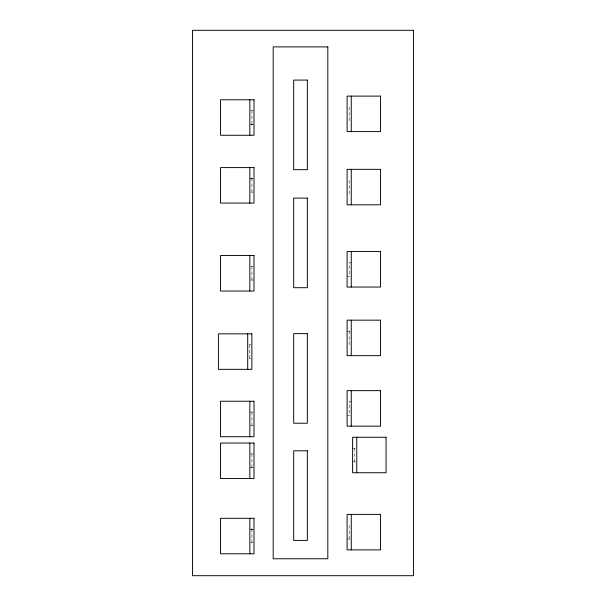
<?xml version="1.0" encoding="UTF-8"?>
<svg xmlns="http://www.w3.org/2000/svg" width="606" height="606" viewBox="0 0 606 606"><rect width="100%" height="100%" fill="white"/><g stroke="black" fill="none" stroke-linecap="round" stroke-linejoin="round"><path stroke-width="0.45" stroke-dasharray="3.03 2.27" d="M250.536 110.633L253.997 110.633M250.672 124.268L253.172 124.268M250.536 124.291L253.308 124.291M249.839 178.422L253.172 178.422M249.839 178.444L253.308 178.444M250.536 192.102L253.308 192.102M351.26 262.527L349.177 262.527L349.177 276.185M250.536 266.405L253.308 266.405M347.102 276.185L351.26 276.185M250.536 280.063L253.997 280.04M347.102 331.141L351.26 331.141M249.377 344.685L251.043 344.685M249.377 358.343L251.043 358.343M351.26 401.627L349.177 401.627L349.177 415.284M249.839 412.088L253.308 412.088M347.102 415.284L351.26 415.284M250.536 425.738L253.997 425.738M352.609 448.235L355.101 448.235M250.536 453.909L253.997 453.886M352.609 461.893L356.767 461.893M250.672 467.544L253.997 467.544L250.536 467.567M249.839 529.144L253.172 529.144M250.536 529.167L253.308 529.167M347.102 539.029L351.26 539.029M250.536 542.824L253.308 542.824M354.684 448.235L354.684 461.893M349.177 107.088L349.177 120.745M349.177 180.308L349.177 193.965M349.177 331.141L349.177 344.799M349.177 525.372L349.177 539.029M251.922 110.633L251.922 124.291M251.922 178.444L251.922 192.102M251.922 266.405L251.922 280.063M251.922 412.088L251.922 425.738M251.922 453.909L251.922 467.567M251.922 529.167L251.922 542.824M249.793 344.708L249.793 358.366"/><path stroke-width="0.91" d="M356.767 437.259L356.767 472.748M351.26 96.112L351.26 131.6M351.26 169.332L351.26 204.82M351.26 251.551L351.26 287.039M351.26 320.165L351.26 355.654M351.26 390.65L351.26 426.139M351.26 514.396L351.26 549.884M249.839 99.778L249.839 135.267M249.839 167.589L249.839 203.078M249.839 255.55L249.839 291.039M249.839 401.233L249.839 436.721M249.839 443.054L249.839 478.543M249.839 518.312L249.839 553.801M247.71 333.853L247.71 369.342M413.466 30.3L192.534 30.3L192.534 575.7L413.466 575.7L413.466 30.3M327.823 46.889L273.192 46.889L273.192 558.77L327.823 558.77L327.823 46.889M307.34 80.075L293.683 80.075L293.683 169.672L307.34 169.672L307.34 80.075M380.553 96.112L347.102 96.112L347.102 131.6L380.553 131.6L380.553 96.112M253.997 99.778L220.546 99.778L220.546 135.267L253.997 135.267L253.997 99.778M253.997 167.589L220.546 167.589L220.546 203.078L253.997 203.078L253.997 167.589M380.553 169.332L347.102 169.332L347.102 204.82L380.553 204.82L380.553 169.332M307.34 198.109L293.683 198.109L293.683 287.706L307.34 287.706L307.34 198.109M380.553 251.551L347.102 251.551L347.102 287.039L380.553 287.039L380.553 251.551M253.997 255.55L220.546 255.55L220.546 291.039L253.997 291.039L253.997 255.55M380.553 320.165L347.102 320.165L347.102 355.654L380.553 355.654L380.553 320.165M307.34 333.641L293.683 333.641L293.683 423.238L307.34 423.238L307.34 333.641M251.869 333.853L218.418 333.853L218.418 369.342L251.869 369.342L251.869 333.853M380.553 390.65L347.102 390.65L347.102 426.139L380.553 426.139L380.553 390.65M253.997 401.233L220.546 401.233L220.546 436.721L253.997 436.721L253.997 401.233M386.06 437.259L352.609 437.259L352.609 472.748L386.06 472.748L386.06 437.259M253.997 443.054L220.546 443.054L220.546 478.543L253.997 478.543L253.997 443.054M307.34 450.803L293.683 450.803L293.683 540.4L307.34 540.4L307.34 450.803M380.553 514.396L347.102 514.396L347.102 549.884L380.553 549.884L380.553 514.396M253.997 518.312L220.546 518.312L220.546 553.801L253.997 553.801L253.997 518.312"/></g></svg>
